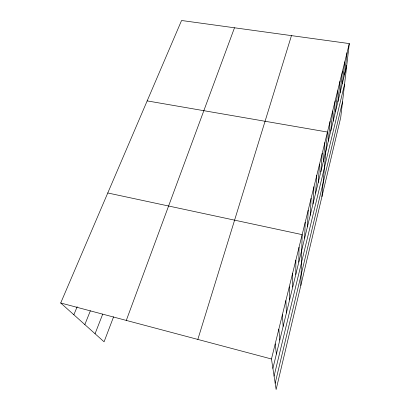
<?xml version="1.0" encoding="UTF-8"?>
<svg xmlns="http://www.w3.org/2000/svg" width="410" height="410" viewBox="0 0 410 410"><rect width="100%" height="100%" fill="white"/><g stroke="black" fill="none" stroke-linecap="round" stroke-linejoin="round"><path stroke-width="0.61" d="M295.805 274.433L295.856 260.16M298.808 262.108L299.039 247.261M300.827 285.503L302.155 234.633L107.774 192.977M304.64 238.195L305.204 222.271M307.469 226.592L308.192 210.171M310.242 215.214L311.118 198.317M312.963 204.057L313.983 186.709M315.633 193.115L316.786 175.331M318.252 182.383L319.539 164.184M320.82 171.851L322.234 153.258M323.341 161.514L324.874 142.547M321.942 196.626L327.467 132.046L147.169 100.896M328.313 141.112L330.086 121.437M330.767 131.046L332.654 111.033M333.181 121.165L335.17 100.839M335.544 111.469L337.635 90.835M337.866 101.946L340.054 81.026M340.146 92.593L342.432 71.396M342.386 83.409L344.759 61.951M344.59 74.389L347.05 52.685M349.294 43.583L340.705 117.629L276.125 389.5L271.471 358.996L349.294 43.583L181.563 20.5L60.706 302.99L104.073 341.807L113.59 316.812M275.171 383.242L342.54 101.829M274.08 376.093L344.584 84.173M272.901 368.354L346.747 65.523M197.835 339.429L291.464 35.624M126.295 320.42L234.494 27.783M95.058 333.735L102.715 314.127M84.834 324.587L90.379 310.765M73.856 314.762L77.182 306.711M60.706 302.99L271.471 358.996M275.197 343.893L276.386 354.055M278.841 329.133L279.799 340.064M282.398 314.711L283.136 326.375M285.878 300.612L286.406 312.973M289.281 286.826L289.603 299.859M292.602 273.347L292.735 287.01"/></g></svg>
